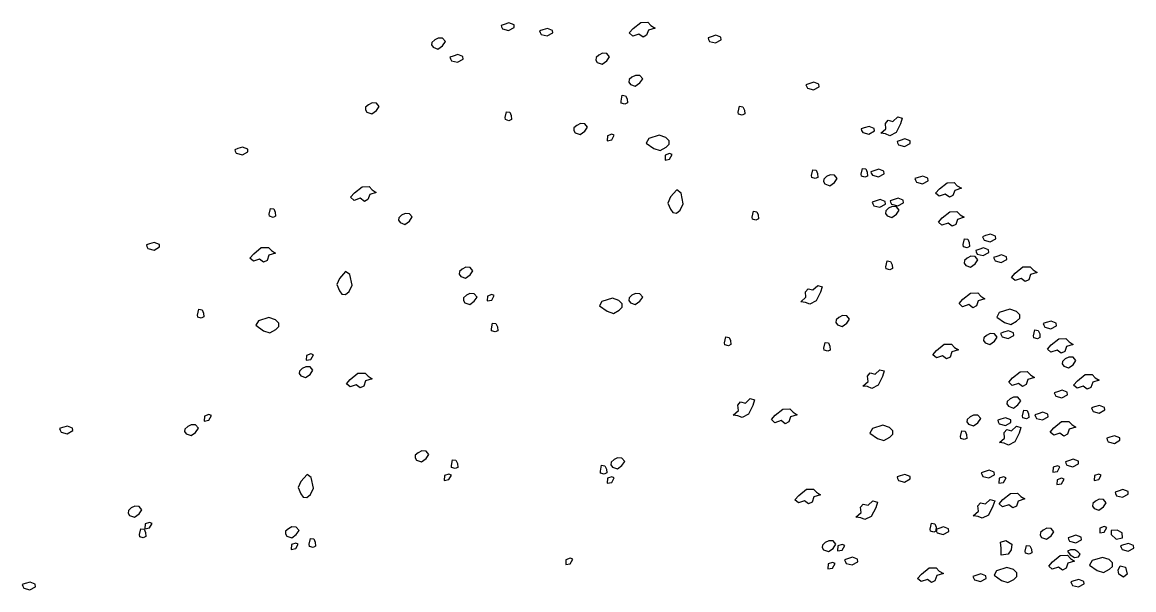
# Model space of a CAD drawing. Header units: millimetres. Extents: x 42.8 to 56.1, y 231.3 to 241.4.
# Drawn here: x 47.866 to 50.996, y 235.339 to 236.935 of the extents above; entities that cross this region are included whole.
import ezdxf

# ---------------------------------------------------------------- set-up
doc = ezdxf.new("R2010")
doc.units = ezdxf.units.MM
doc.layers.add('arbres', color=7, linetype='Continuous')

# ---------------------------------------------------------------- blocks, each defined once
blk = doc.blocks.new('arb5')
at = {"layer": 'arbres'}
for points in [[(70.7801, 209.7647), (70.7973, 209.7604), (70.8131, 209.769), (70.8124, 209.7762), (70.7981, 209.7819), (70.7844, 209.7776), (70.7758, 209.7747), (70.7773, 209.7704)], [(70.8889, 209.7492), (70.9061, 209.7449), (70.9219, 209.7535), (70.9212, 209.7606), (70.9069, 209.7664), (70.8932, 209.7621), (70.8846, 209.7592), (70.8861, 209.7549)], [(71.1478, 209.7656), (71.1693, 209.7828), (71.1894, 209.7835), (71.198, 209.7742), (71.2095, 209.767), (71.1909, 209.7613), (71.1858, 209.747), (71.1758, 209.7419), (71.1643, 209.7505), (71.1471, 209.7448), (71.1371, 209.7534)], [(70.5847, 209.7133), (70.5983, 209.7083), (70.6112, 209.7176), (70.6191, 209.7291), (70.6112, 209.7384), (70.599, 209.7391), (70.589, 209.7341), (70.5811, 209.7269), (70.5804, 209.7198)], [(71.363, 209.7297), (71.3802, 209.7254), (71.396, 209.734), (71.3952, 209.7412), (71.3809, 209.747), (71.3673, 209.7426), (71.3587, 209.7398), (71.3601, 209.7355)], [(70.6364, 209.6754), (70.6536, 209.6711), (70.6694, 209.6797), (70.6686, 209.6868), (70.6543, 209.6926), (70.6407, 209.6883), (70.6321, 209.6854), (70.6335, 209.6811)], [(71.047, 209.6706), (71.0607, 209.6656), (71.0736, 209.6749), (71.0815, 209.6864), (71.0736, 209.6957), (71.0614, 209.6964), (71.0513, 209.6914), (71.0434, 209.6842), (71.0427, 209.677)], [(71.1403, 209.6084), (71.1539, 209.6034), (71.1668, 209.6127), (71.1747, 209.6242), (71.1668, 209.6335), (71.1546, 209.6342), (71.1446, 209.6292), (71.1367, 209.6221), (71.136, 209.6149)], [(71.6388, 209.5977), (71.656, 209.5934), (71.6718, 209.602), (71.6711, 209.6091), (71.6568, 209.6149), (71.6431, 209.6106), (71.6345, 209.6077), (71.636, 209.6034)], [(71.1138, 209.5619), (71.1174, 209.5784), (71.1267, 209.577), (71.131, 209.5677), (71.1317, 209.5569), (71.1246, 209.5533), (71.1145, 209.5562)], [(70.3981, 209.5307), (70.4118, 209.5257), (70.4247, 209.535), (70.4326, 209.5465), (70.4247, 209.5558), (70.4125, 209.5566), (70.4025, 209.5515), (70.3946, 209.5444), (70.3938, 209.5372)], [(71.4441, 209.5309), (71.4477, 209.5474), (71.457, 209.5459), (71.4613, 209.5366), (71.462, 209.5258), (71.4548, 209.5223), (71.4448, 209.5251)], [(70.7874, 209.5153), (70.791, 209.5318), (70.8003, 209.5304), (70.8046, 209.5211), (70.8054, 209.5103), (70.7982, 209.5067), (70.7881, 209.5096)], [(71.9009, 209.4979), (71.8884, 209.4734), (71.8704, 209.4644), (71.8587, 209.4693), (71.8453, 209.4711), (71.8599, 209.4841), (71.8586, 209.4992), (71.8656, 209.5079), (71.8796, 209.5048), (71.8929, 209.5172), (71.9056, 209.5135)], [(70.9849, 209.4725), (70.9985, 209.4675), (71.0114, 209.4768), (71.0193, 209.4882), (71.0114, 209.4976), (70.9992, 209.4983), (70.9892, 209.4933), (70.9813, 209.4861), (70.9806, 209.4789)], [(71.7943, 209.4734), (71.8115, 209.4691), (71.8273, 209.4777), (71.8265, 209.4848), (71.8122, 209.4906), (71.7986, 209.4863), (71.79, 209.4834), (71.7914, 209.4791)], [(71.0746, 209.4504), (71.0875, 209.4526), (71.0947, 209.4655), (71.0875, 209.4683), (71.0753, 209.464)], [(71.2064, 209.4288), (71.2244, 209.423), (71.2409, 209.4323), (71.2495, 209.4402), (71.2495, 209.4503), (71.2401, 209.4596), (71.2215, 209.466), (71.1921, 209.4567), (71.1849, 209.4438)], [(71.8953, 209.4384), (71.9125, 209.4341), (71.9283, 209.4427), (71.9276, 209.4499), (71.9132, 209.4556), (71.8996, 209.4513), (71.891, 209.4485), (71.8924, 209.4441)], [(70.0302, 209.4151), (70.0474, 209.4108), (70.0632, 209.4194), (70.0625, 209.4266), (70.0482, 209.4323), (70.0345, 209.428), (70.0259, 209.4251), (70.0274, 209.4208)], [(71.2378, 209.396), (71.2507, 209.3982), (71.2579, 209.4111), (71.2507, 209.414), (71.2385, 209.4097)], [(71.65, 209.3522), (71.6536, 209.3687), (71.6629, 209.3672), (71.6672, 209.3579), (71.6679, 209.3472), (71.6608, 209.3436), (71.6507, 209.3464)], [(71.6881, 209.3288), (71.7018, 209.3237), (71.7147, 209.3331), (71.7226, 209.3445), (71.7147, 209.3538), (71.7025, 209.3546), (71.6925, 209.3495), (71.6846, 209.3424), (71.6838, 209.3352)], [(71.7899, 209.3561), (71.7935, 209.3726), (71.8028, 209.3711), (71.8071, 209.3618), (71.8078, 209.351), (71.8006, 209.3475), (71.7906, 209.3503)], [(71.8215, 209.353), (71.8387, 209.3487), (71.8545, 209.3573), (71.8537, 209.3644), (71.8394, 209.3702), (71.8258, 209.3659), (71.8171, 209.363), (71.8186, 209.3587)], [(71.9458, 209.3335), (71.963, 209.3292), (71.9788, 209.3378), (71.9781, 209.345), (71.9637, 209.3507), (71.9501, 209.3464), (71.9415, 209.3436), (71.9429, 209.3393)], [(70.3629, 209.3034), (70.3845, 209.3206), (70.4045, 209.3213), (70.4132, 209.312), (70.4246, 209.3048), (70.406, 209.2991), (70.401, 209.2847), (70.3909, 209.2797), (70.3794, 209.2883), (70.3622, 209.2826), (70.3522, 209.2912)], [(72.0104, 209.315), (72.0319, 209.3322), (72.052, 209.3329), (72.0606, 209.3236), (72.0721, 209.3164), (72.0534, 209.3107), (72.0484, 209.2964), (72.0384, 209.2914), (72.0269, 209.3), (72.0097, 209.2942), (71.9996, 209.3028)], [(71.2535, 209.292), (71.2458, 209.2748), (71.2532, 209.2574), (71.2601, 209.248), (71.2701, 209.2469), (71.2804, 209.2551), (71.2889, 209.2729), (71.2829, 209.3032), (71.2708, 209.3118)], [(71.8253, 209.2675), (71.8426, 209.2632), (71.8583, 209.2718), (71.8576, 209.279), (71.8433, 209.2847), (71.8296, 209.2804), (71.821, 209.2775), (71.8225, 209.2732)], [(71.8759, 209.2714), (71.8931, 209.2671), (71.9088, 209.2757), (71.9081, 209.2829), (71.8938, 209.2886), (71.8802, 209.2843), (71.8715, 209.2814), (71.873, 209.2771)], [(70.123, 209.2434), (70.1266, 209.2599), (70.1359, 209.2585), (70.1402, 209.2492), (70.1409, 209.2384), (70.1338, 209.2348), (70.1237, 209.2377)], [(71.863, 209.2394), (71.8766, 209.2344), (71.8895, 209.2437), (71.8974, 209.2552), (71.8895, 209.2645), (71.8773, 209.2652), (71.8673, 209.2602), (71.8594, 209.253), (71.8587, 209.2459)], [(70.4914, 209.22), (70.505, 209.215), (70.5179, 209.2243), (70.5258, 209.2358), (70.5179, 209.2451), (70.5057, 209.2458), (70.4957, 209.2408), (70.4878, 209.2336), (70.4871, 209.2264)], [(71.4829, 209.2357), (71.4865, 209.2521), (71.4958, 209.2507), (71.5001, 209.2414), (71.5009, 209.2306), (71.4937, 209.227), (71.4837, 209.2299)], [(72.0182, 209.2334), (72.0397, 209.2507), (72.0598, 209.2514), (72.0684, 209.242), (72.0799, 209.2349), (72.0612, 209.2291), (72.0562, 209.2148), (72.0462, 209.2098), (72.0347, 209.2184), (72.0175, 209.2127), (72.0074, 209.2213)], [(69.7815, 209.1471), (69.7988, 209.1428), (69.8145, 209.1514), (69.8138, 209.1586), (69.7995, 209.1643), (69.7858, 209.16), (69.7772, 209.1571), (69.7787, 209.1528)], [(72.0774, 209.158), (72.081, 209.1745), (72.0903, 209.173), (72.0946, 209.1637), (72.0954, 209.1529), (72.0882, 209.1494), (72.0781, 209.1522)], [(72.1362, 209.1704), (72.1534, 209.1661), (72.1692, 209.1747), (72.1685, 209.1819), (72.1541, 209.1876), (72.1405, 209.1833), (72.1319, 209.1804), (72.1333, 209.1761)], [(70.0793, 209.1325), (70.1008, 209.1497), (70.1209, 209.1504), (70.1295, 209.1411), (70.141, 209.1339), (70.1223, 209.1281), (70.1173, 209.1138), (70.1073, 209.1088), (70.0958, 209.1174), (70.0786, 209.1117), (70.0685, 209.1203)], [(72.1168, 209.1315), (72.134, 209.1272), (72.1498, 209.1359), (72.149, 209.143), (72.1347, 209.1488), (72.1211, 209.1445), (72.1125, 209.1416), (72.1139, 209.1373)], [(72.1673, 209.1121), (72.1845, 209.1078), (72.2003, 209.1164), (72.1995, 209.1236), (72.1852, 209.1293), (72.1716, 209.125), (72.163, 209.1222), (72.1644, 209.1179)], [(71.8598, 209.0958), (71.8634, 209.1123), (71.8727, 209.1109), (71.877, 209.1016), (71.8778, 209.0908), (71.8706, 209.0872), (71.8605, 209.0901)], [(72.0845, 209.0996), (72.0981, 209.0946), (72.111, 209.1039), (72.1189, 209.1154), (72.111, 209.1247), (72.0988, 209.1254), (72.0888, 209.1204), (72.0809, 209.1132), (72.0802, 209.106)], [(70.3209, 209.0628), (70.3133, 209.0457), (70.3207, 209.0282), (70.3276, 209.0188), (70.3376, 209.0177), (70.3479, 209.0259), (70.3563, 209.0438), (70.3503, 209.074), (70.3383, 209.0826)], [(70.6624, 209.0685), (70.676, 209.0635), (70.6889, 209.0728), (70.6968, 209.0843), (70.6889, 209.0936), (70.6767, 209.0943), (70.6667, 209.0893), (70.6588, 209.0821), (70.6581, 209.075)], [(72.2241, 209.0781), (72.2456, 209.0953), (72.2657, 209.096), (72.2743, 209.0867), (72.2858, 209.0795), (72.2672, 209.0738), (72.2621, 209.0594), (72.2521, 209.0544), (72.2406, 209.063), (72.2234, 209.0573), (72.2134, 209.0659)], [(71.6755, 209.0241), (71.663, 208.9995), (71.6451, 208.9905), (71.6334, 208.9954), (71.6199, 208.9972), (71.6346, 209.0102), (71.6332, 209.0253), (71.6403, 209.034), (71.6543, 209.0309), (71.6676, 209.0433), (71.6803, 209.0396)], [(70.674, 208.9947), (70.6877, 208.9897), (70.7006, 208.999), (70.7085, 209.0105), (70.7006, 209.0198), (70.6884, 209.0205), (70.6783, 209.0155), (70.6704, 209.0083), (70.6697, 209.0012)], [(70.7366, 208.9998), (70.7495, 209.002), (70.7566, 209.0149), (70.7495, 209.0178), (70.7373, 209.0135)], [(71.0743, 208.9704), (71.0922, 208.9647), (71.1087, 208.974), (71.1174, 208.9819), (71.1174, 208.9919), (71.108, 209.0012), (71.0894, 209.0077), (71.06, 208.9984), (71.0528, 208.9855)], [(71.1403, 208.9947), (71.1539, 208.9897), (71.1668, 208.999), (71.1747, 209.0105), (71.1668, 209.0198), (71.1546, 209.0205), (71.1446, 209.0155), (71.1367, 209.0083), (71.136, 209.0012)], [(72.0765, 209.0043), (72.098, 209.0215), (72.1181, 209.0222), (72.1267, 209.0129), (72.1382, 209.0057), (72.1195, 209), (72.1145, 208.9856), (72.1044, 208.9806), (72.093, 208.9892), (72.0757, 208.9835), (72.0657, 208.9921)], [(69.9209, 208.9599), (69.9245, 208.9764), (69.9339, 208.9749), (69.9382, 208.9656), (69.9389, 208.9548), (69.9317, 208.9513), (69.9217, 208.9541)], [(72.1933, 208.9393), (72.2113, 208.9336), (72.2278, 208.9429), (72.2364, 208.9508), (72.2364, 208.9608), (72.2271, 208.9702), (72.2084, 208.9766), (72.179, 208.9673), (72.1718, 208.9544)], [(70.1068, 208.916), (70.1247, 208.9103), (70.1412, 208.9196), (70.1499, 208.9275), (70.1499, 208.9375), (70.1405, 208.9469), (70.1219, 208.9533), (70.0925, 208.944), (70.0853, 208.9311)], [(71.7231, 208.9325), (71.7367, 208.9275), (71.7497, 208.9368), (71.7576, 208.9483), (71.7497, 208.9576), (71.7375, 208.9584), (71.7274, 208.9533), (71.7195, 208.9462), (71.7188, 208.939)], [(72.3071, 208.9257), (72.3244, 208.9214), (72.3401, 208.93), (72.3394, 208.9371), (72.3251, 208.9429), (72.3114, 208.9386), (72.3028, 208.9357), (72.3043, 208.9314)], [(70.7486, 208.921), (70.7522, 208.9375), (70.7615, 208.9361), (70.7658, 208.9268), (70.7665, 208.916), (70.7593, 208.9124), (70.7493, 208.9153)], [(72.1867, 208.8985), (72.2039, 208.8942), (72.2197, 208.9028), (72.219, 208.91), (72.2046, 208.9157), (72.191, 208.9114), (72.1824, 208.9085), (72.1838, 208.9042)], [(72.2756, 208.9016), (72.2792, 208.9181), (72.2885, 208.9167), (72.2928, 208.9073), (72.2935, 208.8966), (72.2863, 208.893), (72.2763, 208.8959)], [(71.4052, 208.8822), (71.4088, 208.8987), (71.4181, 208.8972), (71.4224, 208.8879), (71.4232, 208.8772), (71.416, 208.8736), (71.4059, 208.8764)], [(71.685, 208.8666), (71.6886, 208.8831), (71.6979, 208.8817), (71.7022, 208.8724), (71.7029, 208.8616), (71.6957, 208.858), (71.6857, 208.8609)], [(72.0026, 208.8605), (72.0242, 208.8778), (72.0442, 208.8785), (72.0529, 208.8691), (72.0643, 208.862), (72.0457, 208.8562), (72.0407, 208.8419), (72.0306, 208.8369), (72.0191, 208.8455), (72.0019, 208.8397), (71.9919, 208.8484)], [(72.1389, 208.8821), (72.1525, 208.877), (72.1654, 208.8864), (72.1733, 208.8978), (72.1654, 208.9071), (72.1532, 208.9079), (72.1432, 208.9028), (72.1353, 208.8957), (72.1346, 208.8885)], [(72.3251, 208.8761), (72.3467, 208.8933), (72.3667, 208.894), (72.3754, 208.8847), (72.3868, 208.8775), (72.3682, 208.8718), (72.3632, 208.8574), (72.3531, 208.8524), (72.3416, 208.861), (72.3244, 208.8553), (72.3144, 208.8639)], [(70.2275, 208.8328), (70.2405, 208.835), (70.2476, 208.8479), (70.2405, 208.8507), (70.2283, 208.8464)], [(72.3603, 208.816), (72.374, 208.811), (72.3869, 208.8203), (72.3948, 208.8318), (72.3869, 208.8411), (72.3747, 208.8418), (72.3647, 208.8368), (72.3568, 208.8296), (72.356, 208.8225)], [(70.2116, 208.7888), (70.2253, 208.7838), (70.2382, 208.7931), (70.2461, 208.8046), (70.2382, 208.8139), (70.226, 208.8146), (70.2159, 208.8096), (70.2081, 208.8024), (70.2073, 208.7953)], [(70.3513, 208.779), (70.3728, 208.7962), (70.3929, 208.7969), (70.4015, 208.7876), (70.413, 208.7804), (70.3943, 208.7747), (70.3893, 208.7603), (70.3793, 208.7553), (70.3678, 208.7639), (70.3506, 208.7582), (70.3405, 208.7668)], [(71.8504, 208.7871), (71.8379, 208.7625), (71.8199, 208.7536), (71.8082, 208.7585), (71.7948, 208.7603), (71.8094, 208.7732), (71.808, 208.7884), (71.8151, 208.7971), (71.8291, 208.794), (71.8424, 208.8063), (71.8551, 208.8027)], [(72.2163, 208.7829), (72.2379, 208.8001), (72.2579, 208.8008), (72.2666, 208.7915), (72.278, 208.7843), (72.2594, 208.7786), (72.2544, 208.7642), (72.2443, 208.7592), (72.2328, 208.7678), (72.2156, 208.7621), (72.2056, 208.7707)], [(72.399, 208.7751), (72.4205, 208.7923), (72.4406, 208.793), (72.4492, 208.7837), (72.4607, 208.7765), (72.442, 208.7708), (72.437, 208.7564), (72.4269, 208.7514), (72.4155, 208.76), (72.3982, 208.7543), (72.3882, 208.7629)], [(71.4851, 208.7055), (71.4727, 208.681), (71.4547, 208.672), (71.443, 208.6769), (71.4296, 208.6787), (71.4442, 208.6916), (71.4428, 208.7068), (71.4499, 208.7155), (71.4639, 208.7124), (71.4772, 208.7248), (71.4899, 208.7211)], [(72.2049, 208.7034), (72.2186, 208.6983), (72.2315, 208.7077), (72.2394, 208.7191), (72.2315, 208.7285), (72.2193, 208.7292), (72.2092, 208.7242), (72.2013, 208.717), (72.2006, 208.7098)], [(72.3382, 208.7315), (72.3554, 208.7272), (72.3712, 208.7358), (72.3705, 208.7429), (72.3562, 208.7487), (72.3425, 208.7444), (72.3339, 208.7415), (72.3354, 208.7372)], [(71.548, 208.678), (71.5696, 208.6952), (71.5896, 208.6959), (71.5982, 208.6866), (71.6097, 208.6794), (71.5911, 208.6737), (71.586, 208.6593), (71.576, 208.6543), (71.5645, 208.6629), (71.5473, 208.6572), (71.5373, 208.6658)], [(72.2445, 208.6763), (72.2481, 208.6928), (72.2574, 208.6914), (72.2617, 208.682), (72.2624, 208.6713), (72.2553, 208.6677), (72.2452, 208.6706)], [(72.4431, 208.6887), (72.4604, 208.6844), (72.4761, 208.693), (72.4754, 208.7002), (72.4611, 208.7059), (72.4474, 208.7016), (72.4388, 208.6988), (72.4403, 208.6945)], [(69.94, 208.6619), (69.9529, 208.664), (69.9601, 208.677), (69.9529, 208.6798), (69.9407, 208.6755)], [(72.0922, 208.6529), (72.1059, 208.6479), (72.1188, 208.6572), (72.1267, 208.6686), (72.1188, 208.678), (72.1066, 208.6787), (72.0965, 208.6737), (72.0887, 208.6665), (72.0879, 208.6593)], [(72.1789, 208.6538), (72.1961, 208.6495), (72.2119, 208.6581), (72.2112, 208.6652), (72.1969, 208.671), (72.1832, 208.6667), (72.1746, 208.6638), (72.1761, 208.6595)], [(72.2838, 208.6693), (72.301, 208.665), (72.3168, 208.6736), (72.3161, 208.6808), (72.3018, 208.6865), (72.2881, 208.6822), (72.2795, 208.6793), (72.281, 208.675)], [(72.3329, 208.643), (72.3544, 208.6602), (72.3745, 208.6609), (72.3831, 208.6516), (72.3946, 208.6445), (72.3759, 208.6387), (72.3709, 208.6244), (72.3609, 208.6194), (72.3494, 208.628), (72.3322, 208.6222), (72.3221, 208.6308)], [(69.5368, 208.6305), (69.554, 208.6262), (69.5698, 208.6348), (69.569, 208.6419), (69.5547, 208.6477), (69.5411, 208.6434), (69.5325, 208.6405), (69.5339, 208.6362)], [(69.8891, 208.6257), (69.9028, 208.6207), (69.9157, 208.63), (69.9236, 208.6415), (69.9157, 208.6508), (69.9035, 208.6515), (69.8934, 208.6465), (69.8856, 208.6393), (69.8848, 208.6321)], [(71.8359, 208.613), (71.8538, 208.6073), (71.8703, 208.6166), (71.8789, 208.6245), (71.8789, 208.6346), (71.8696, 208.6439), (71.8509, 208.6503), (71.8215, 208.641), (71.8144, 208.6281)], [(72.0696, 208.618), (72.0732, 208.6345), (72.0826, 208.6331), (72.0869, 208.6238), (72.0876, 208.613), (72.0804, 208.6094), (72.0704, 208.6123)], [(72.235, 208.6278), (72.2226, 208.6033), (72.2046, 208.5943), (72.1929, 208.5992), (72.1795, 208.601), (72.1941, 208.614), (72.1927, 208.6291), (72.1998, 208.6378), (72.2138, 208.6347), (72.2271, 208.6471), (72.2398, 208.6434)], [(72.4859, 208.6033), (72.5031, 208.599), (72.5189, 208.6076), (72.5182, 208.6147), (72.5038, 208.6205), (72.4902, 208.6162), (72.4816, 208.6133), (72.483, 208.609)], [(70.538, 208.5519), (70.5517, 208.5469), (70.5646, 208.5562), (70.5725, 208.5677), (70.5646, 208.577), (70.5524, 208.5777), (70.5423, 208.5727), (70.5344, 208.5655), (70.5337, 208.5583)], [(70.6359, 208.5365), (70.6395, 208.553), (70.6488, 208.5515), (70.6531, 208.5422), (70.6538, 208.5314), (70.6466, 208.5279), (70.6366, 208.5307)], [(71.0555, 208.5209), (71.0591, 208.5374), (71.0684, 208.536), (71.0727, 208.5267), (71.0735, 208.5159), (71.0663, 208.5123), (71.0562, 208.5152)], [(71.0898, 208.5325), (71.1034, 208.5274), (71.1163, 208.5368), (71.1242, 208.5482), (71.1163, 208.5576), (71.1041, 208.5583), (71.0941, 208.5533), (71.0862, 208.5461), (71.0855, 208.5389)], [(72.3296, 208.5182), (72.3425, 208.5203), (72.3497, 208.5332), (72.3425, 208.5361), (72.3303, 208.5318)], [(72.3693, 208.5372), (72.3865, 208.5329), (72.4023, 208.5415), (72.4016, 208.5487), (72.3872, 208.5544), (72.3736, 208.5501), (72.365, 208.5473), (72.3664, 208.543)], [(70.2122, 208.4918), (70.2045, 208.4747), (70.2119, 208.4572), (70.2188, 208.4478), (70.2288, 208.4467), (70.2391, 208.4549), (70.2475, 208.4728), (70.2415, 208.503), (70.2295, 208.5116)], [(70.6161, 208.4949), (70.629, 208.497), (70.6362, 208.5099), (70.629, 208.5128), (70.6168, 208.5085)], [(71.0746, 208.4871), (71.0875, 208.4892), (71.0947, 208.5022), (71.0875, 208.505), (71.0753, 208.5007)], [(71.8953, 208.4945), (71.9125, 208.4902), (71.9283, 208.4988), (71.9276, 208.506), (71.9132, 208.5117), (71.8996, 208.5074), (71.891, 208.5045), (71.8924, 208.5002)], [(72.1323, 208.5062), (72.1495, 208.5019), (72.1653, 208.5105), (72.1646, 208.5176), (72.1502, 208.5234), (72.1366, 208.5191), (72.128, 208.5162), (72.1294, 208.5119)], [(72.1781, 208.4871), (72.191, 208.4892), (72.1982, 208.5022), (72.191, 208.505), (72.1788, 208.5007)], [(72.4462, 208.4949), (72.4591, 208.497), (72.4663, 208.5099), (72.4591, 208.5128), (72.4469, 208.5085)], [(72.3413, 208.4832), (72.3542, 208.4854), (72.3614, 208.4983), (72.3542, 208.5011), (72.342, 208.4968)], [(71.6141, 208.4527), (71.6356, 208.4699), (71.6557, 208.4706), (71.6643, 208.4613), (71.6758, 208.4541), (71.6571, 208.4484), (71.6521, 208.434), (71.6421, 208.429), (71.6306, 208.4376), (71.6134, 208.4319), (71.6033, 208.4405)], [(72.1612, 208.422), (72.1487, 208.3974), (72.1307, 208.3884), (72.1191, 208.3934), (72.1056, 208.3952), (72.1202, 208.4081), (72.1189, 208.4232), (72.1259, 208.4319), (72.14, 208.4289), (72.1533, 208.4412), (72.166, 208.4375)], [(72.1891, 208.441), (72.2107, 208.4582), (72.2307, 208.459), (72.2394, 208.4496), (72.2508, 208.4425), (72.2322, 208.4367), (72.2272, 208.4224), (72.2171, 208.4174), (72.2056, 208.426), (72.1884, 208.4202), (72.1784, 208.4288)], [(72.4458, 208.4159), (72.4595, 208.4109), (72.4724, 208.4202), (72.4803, 208.4317), (72.4724, 208.441), (72.4602, 208.4417), (72.4501, 208.4367), (72.4422, 208.4295), (72.4415, 208.4224)], [(72.5092, 208.4518), (72.5264, 208.4475), (72.5422, 208.4561), (72.5415, 208.4633), (72.5271, 208.469), (72.5135, 208.4647), (72.5049, 208.4618), (72.5063, 208.4575)], [(69.7298, 208.3965), (69.7435, 208.3915), (69.7564, 208.4008), (69.7643, 208.4123), (69.7564, 208.4216), (69.7442, 208.4223), (69.7341, 208.4173), (69.7263, 208.4101), (69.7255, 208.403)], [(71.8309, 208.4181), (71.8185, 208.3935), (71.8005, 208.3846), (71.7888, 208.3895), (71.7754, 208.3913), (71.79, 208.4042), (71.7886, 208.4193), (71.7957, 208.4281), (71.8097, 208.425), (71.823, 208.4373), (71.8357, 208.4336)], [(69.7729, 208.3589), (69.7858, 208.3611), (69.793, 208.374), (69.7858, 208.3768), (69.7737, 208.3725)], [(69.7578, 208.3422), (69.7613, 208.3587), (69.7707, 208.3573), (69.775, 208.348), (69.7757, 208.3372), (69.7685, 208.3336), (69.7585, 208.3365)], [(70.1728, 208.3382), (70.1864, 208.3332), (70.1993, 208.3425), (70.2072, 208.354), (70.1993, 208.3633), (70.1871, 208.3641), (70.1771, 208.359), (70.1692, 208.3519), (70.1685, 208.3447)], [(71.9842, 208.3578), (71.9878, 208.3743), (71.9971, 208.3728), (72.0014, 208.3635), (72.0021, 208.3528), (71.9949, 208.3492), (71.9849, 208.352)], [(72.0041, 208.3469), (72.0213, 208.3426), (72.0371, 208.3512), (72.0364, 208.3584), (72.022, 208.3641), (72.0084, 208.3598), (71.9998, 208.3569), (72.0012, 208.3526)], [(72.2982, 208.3344), (72.3118, 208.3293), (72.3247, 208.3387), (72.3326, 208.3501), (72.3247, 208.3595), (72.3125, 208.3602), (72.3025, 208.3551), (72.2946, 208.348), (72.2939, 208.3408)], [(72.4617, 208.3473), (72.4746, 208.3494), (72.4818, 208.3623), (72.4746, 208.3652), (72.4624, 208.3609)], [(72.494, 208.343), (72.5084, 208.3293), (72.5263, 208.3329), (72.5249, 208.3473), (72.5105, 208.3544), (72.494, 208.3537)], [(70.1848, 208.3006), (70.1977, 208.3028), (70.2049, 208.3157), (70.1977, 208.3186), (70.1855, 208.3143)], [(70.2357, 208.3151), (70.2393, 208.3315), (70.2486, 208.3301), (70.2529, 208.3208), (70.2536, 208.31), (70.2464, 208.3065), (70.2364, 208.3093)], [(71.6843, 208.2994), (71.6979, 208.2944), (71.7108, 208.3037), (71.7187, 208.3152), (71.7108, 208.3245), (71.6986, 208.3252), (71.6886, 208.3202), (71.6807, 208.313), (71.68, 208.3058)], [(71.7235, 208.2968), (71.7364, 208.2989), (71.7436, 208.3118), (71.7364, 208.3147), (71.7242, 208.3104)], [(72.1842, 208.2849), (72.1842, 208.3042), (72.1821, 208.3214), (72.1971, 208.3257), (72.2143, 208.315), (72.2122, 208.2999), (72.2036, 208.287)], [(72.3771, 208.3236), (72.3943, 208.3193), (72.4101, 208.3279), (72.4094, 208.3351), (72.395, 208.3408), (72.3814, 208.3365), (72.3728, 208.3336), (72.3742, 208.3293)], [(72.5247, 208.3003), (72.542, 208.296), (72.5577, 208.3046), (72.557, 208.3118), (72.5427, 208.3175), (72.529, 208.3132), (72.5204, 208.3103), (72.5219, 208.306)], [(72.2523, 208.2956), (72.2559, 208.3121), (72.2652, 208.3107), (72.2695, 208.3014), (72.2702, 208.2906), (72.263, 208.287), (72.253, 208.2899)], [(72.329, 208.2662), (72.3505, 208.2834), (72.3706, 208.2842), (72.3792, 208.2748), (72.3907, 208.2677), (72.3721, 208.2619), (72.367, 208.2476), (72.357, 208.2426), (72.3455, 208.2512), (72.3283, 208.2454), (72.3183, 208.254)], [(72.3785, 208.2856), (72.3907, 208.2777), (72.4022, 208.2799), (72.4065, 208.287), (72.4, 208.2942), (72.3914, 208.2992), (72.3792, 208.2999), (72.3706, 208.2956)], [(70.958, 208.2579), (70.9709, 208.2601), (70.9781, 208.273), (70.9709, 208.2758), (70.9587, 208.2715)], [(71.6963, 208.2463), (71.7092, 208.2484), (71.7164, 208.2613), (71.7092, 208.2642), (71.697, 208.2599)], [(71.7476, 208.2614), (71.7648, 208.2571), (71.7806, 208.2658), (71.7799, 208.2729), (71.7656, 208.2787), (71.7519, 208.2744), (71.7433, 208.2715), (71.7448, 208.2672)], [(72.4546, 208.2411), (72.4725, 208.2354), (72.489, 208.2447), (72.4976, 208.2526), (72.4976, 208.2626), (72.4883, 208.272), (72.4696, 208.2784), (72.4402, 208.2691), (72.433, 208.2562)], [(72.5133, 208.2419), (72.5197, 208.2548), (72.5348, 208.2505), (72.5391, 208.2311), (72.5283, 208.2225), (72.5154, 208.2311)], [(71.9599, 208.2313), (71.9814, 208.2485), (72.0015, 208.2492), (72.0101, 208.2399), (72.0216, 208.2327), (72.0029, 208.227), (71.9979, 208.2126), (71.9879, 208.2076), (71.9764, 208.2162), (71.9592, 208.2105), (71.9491, 208.2191)], [(72.109, 208.2148), (72.1262, 208.2105), (72.142, 208.2191), (72.1413, 208.2263), (72.1269, 208.232), (72.1133, 208.2277), (72.1047, 208.2249), (72.1061, 208.2206)], [(72.1856, 208.213), (72.2035, 208.2072), (72.22, 208.2165), (72.2286, 208.2244), (72.2286, 208.2345), (72.2193, 208.2438), (72.2006, 208.2502), (72.1712, 208.2409), (72.1641, 208.228)], [(69.4318, 208.1915), (69.4491, 208.1872), (69.4648, 208.1958), (69.4641, 208.203), (69.4498, 208.2087), (69.4362, 208.2044), (69.4275, 208.2016), (69.429, 208.1973)], [(72.3849, 208.1993), (72.4021, 208.195), (72.4179, 208.2036), (72.4171, 208.2108), (72.4028, 208.2165), (72.3892, 208.2122), (72.3806, 208.2093), (72.382, 208.205)]]:
    blk.add_lwpolyline(points, close=True, dxfattribs=at)

msp = doc.modelspace()

# ---------------------------------------------------------------- block references
msp.add_blockref('arb5', (-21.5613, 27.1517))

doc.saveas('drawing.dxf')
